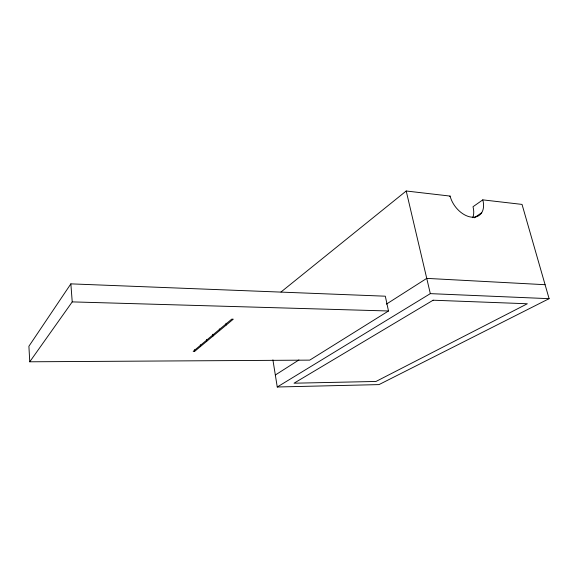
<?xml version="1.0" encoding="UTF-8"?>
<svg xmlns="http://www.w3.org/2000/svg" width="578" height="578" viewBox="0 0 578 578"><rect width="100%" height="100%" fill="white"/><g stroke="black" fill="none" stroke-linecap="round" stroke-linejoin="round"><path stroke-width="0.87" d="M70.863 283.863L28.9 346.258L29.76 361.792L309.75 360.123L388.495 310.986L385.316 296.196L70.863 283.863L72.228 301.889L29.76 361.792M194.605 351.402L233.274 319.179L231.749 319.143L193.182 351.402L194.605 351.402L194.381 349.69M280.987 292.013L406.211 191L450.096 196.079A21.422 14.06 53 0 0 471.467 217.133A21.422 14.06 53 0 0 482.796 199.865L522.035 204.41L549.1 298.674L378.995 384.601L277.259 387L272.903 359.87M449.489 196.534L450.096 196.079M482.796 199.865L473.006 206.736A21.104 14.031 53 0 1 472.746 217.689M474.263 217.805L481.691 212.726M275.33 375.006L298.92 359.957M386.422 304.115L426.745 278.379L545.09 284.708M277.259 387L430.328 293.638L549.1 298.674M72.228 301.889L388.495 310.986M406.211 191L430.328 293.638M226.049 323.261L226.294 324.988M219.308 328.911L219.546 330.616M212.769 334.279L213.015 336.064M206.447 339.582L206.686 341.338M200.32 344.712L200.552 346.446M433.11 300.213L294.014 383.207L375.996 381.458L527.346 303.761L433.11 300.213"/></g></svg>
